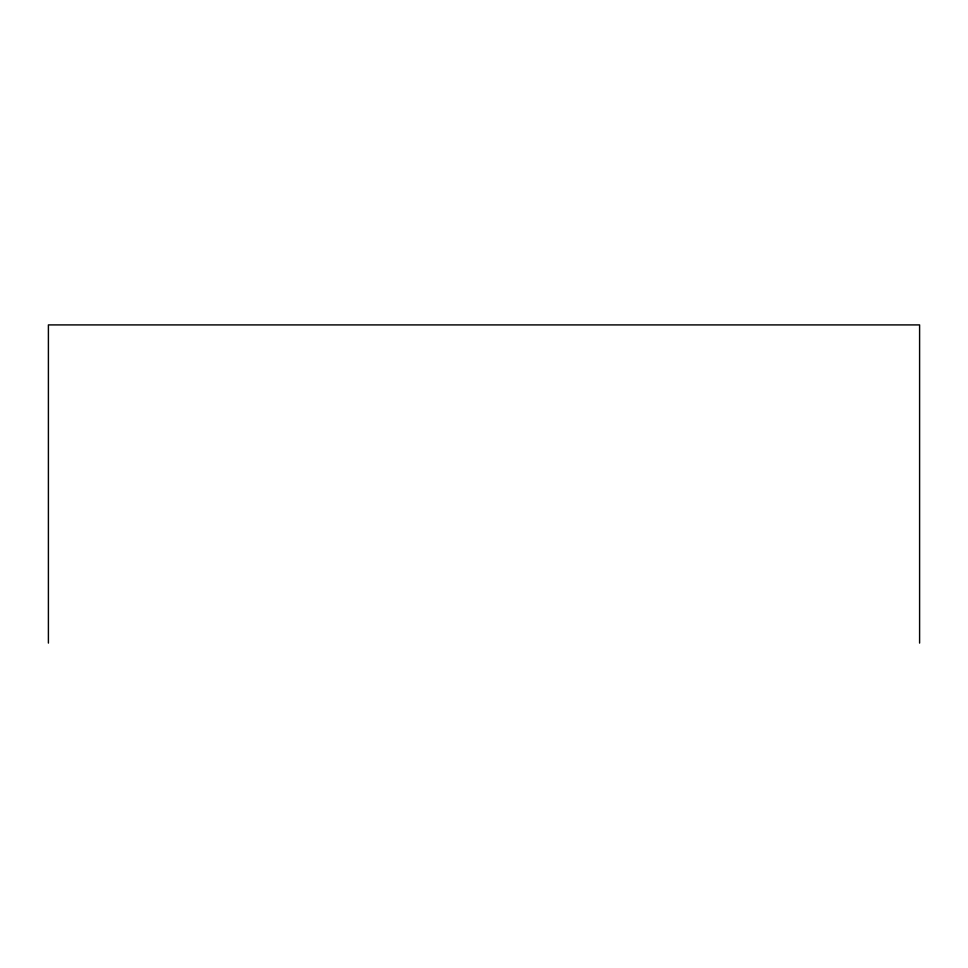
<?xml version="1.0" encoding="UTF-8"?>
<svg xmlns="http://www.w3.org/2000/svg" width="968" height="968" viewBox="0 0 968 968"><rect width="100%" height="100%" fill="white"/><g stroke="black" fill="none" stroke-linecap="round" stroke-linejoin="round"><path stroke-width="1.45" d="M919.6 643.091L919.6 324.909L48.4 324.909L48.4 643.091"/></g></svg>
